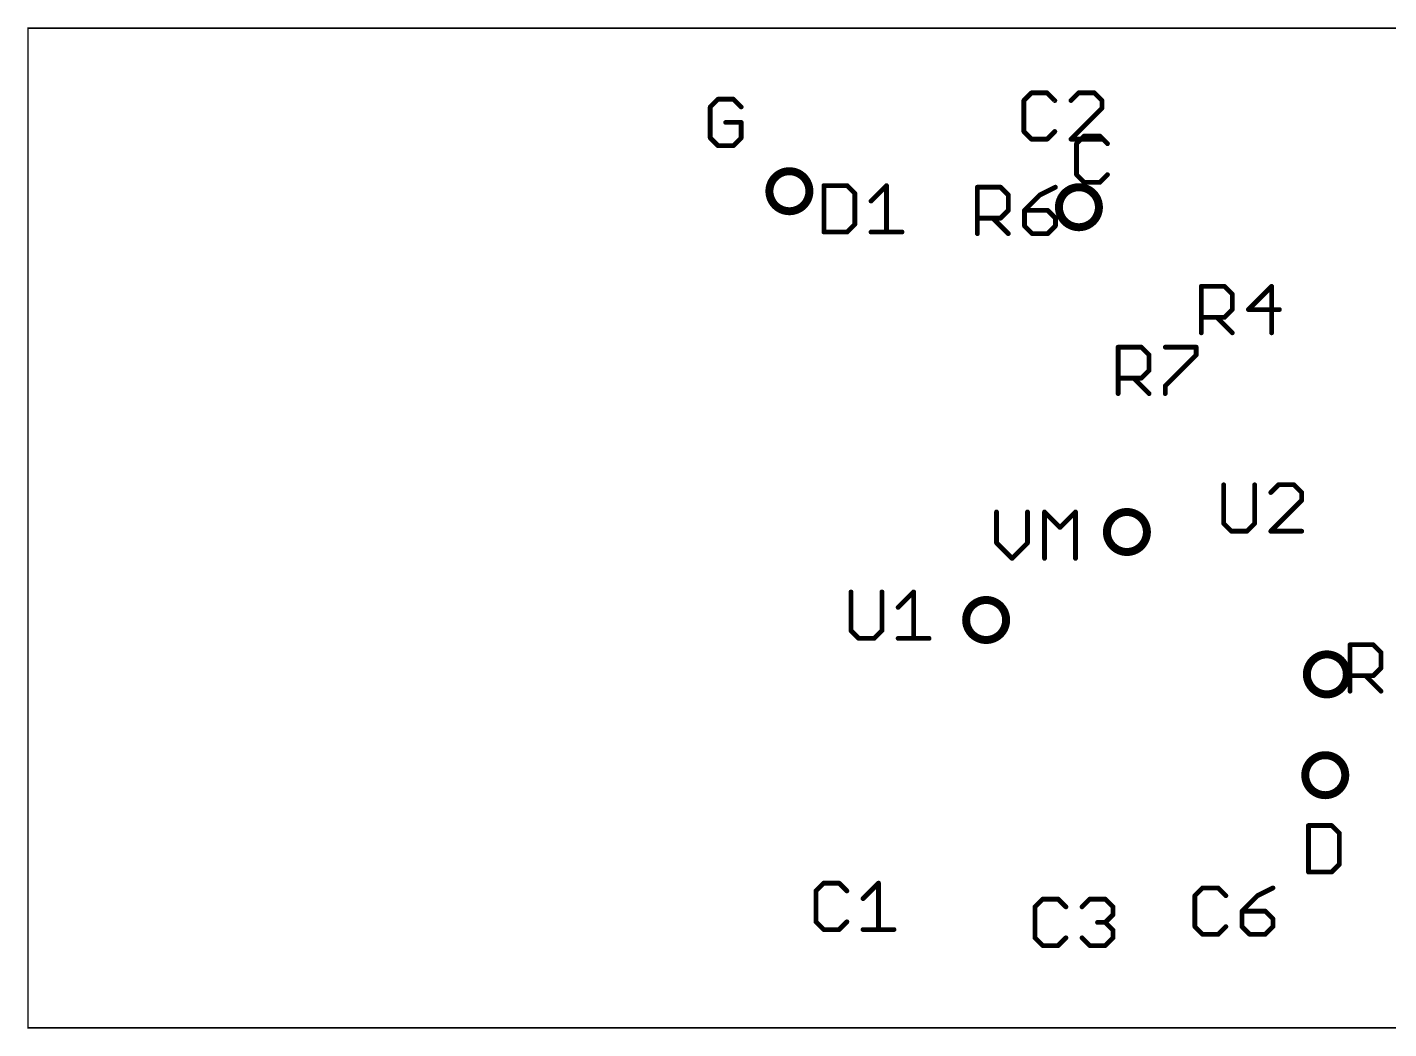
# Model space of a CAD drawing. Extents: x 0 to 1.65, y 0 to 0.63.
# Drawn here: x -0.001 to 0.851, y -0.001 to 0.625 of the extents above; entities that cross this region are included whole.
import ezdxf

# ---------------------------------------------------------------- set-up
doc = ezdxf.new("R2010")
doc.units = 0
for name, color, linetype in [('100', 251, 'CONTINUOUS'), ('20', 178, 'CONTINUOUS'), ('25', 251, 'CONTINUOUS')]:
    doc.layers.add(name, color=color, linetype=linetype)

msp = doc.modelspace()

# ---------------------------------------------------------------- linework, layer by layer
at = {"layer": '100', "const_width": 0.005}
for points in [[(0.476, 0.5105, 1), (0.476, 0.5355, 1), (0.476, 0.5105)], [(0.657, 0.5005, 1), (0.657, 0.5255, 1), (0.657, 0.5005)], [(0.687, 0.2975, 1), (0.687, 0.3225, 1), (0.687, 0.2975)], [(0.599, 0.2425, 1), (0.599, 0.2675, 1), (0.599, 0.2425)], [(0.812, 0.2085, 1), (0.812, 0.2335, 1), (0.812, 0.2085)], [(0.811, 0.1455, 1), (0.811, 0.1705, 1), (0.811, 0.1455)]]:
    msp.add_lwpolyline(points, format="xyb", dxfattribs=at)
at = {"layer": '20', "const_width": 0.001}
for points in [[(1.65, 0.625), (0, 0.625)], [(0, 0.625), (0, 0)], [(0, 0), (1.65, 0)]]:
    msp.add_lwpolyline(points, dxfattribs=at)
at = {"layer": '20', "const_width": 0.0005}
for points in [[(0, 0.62525, 1), (0, 0.62475)], [(0.00025, 0.625, 1), (-0.00025, 0.625)], [(0, 0.00025, 1), (0, -0.00025)], [(-0.00025, 0, 1), (0.00025, 0)]]:
    msp.add_lwpolyline(points, format="xyb", dxfattribs=at)
at = {"layer": '25', "const_width": 0.003}
for points in [[(0.431337, 0.580525), (0.4265, 0.575687)], [(0.441012, 0.580525), (0.431337, 0.580525)], [(0.44585, 0.575687), (0.441012, 0.580525)], [(0.627407, 0.584525), (0.62257, 0.579687)], [(0.62257, 0.579687), (0.62257, 0.560337)], [(0.637082, 0.584525), (0.627407, 0.584525)], [(0.641919, 0.579687), (0.637082, 0.584525)], [(0.656872, 0.584525), (0.652035, 0.579687)], [(0.666547, 0.584525), (0.656872, 0.584525)], [(0.671385, 0.579687), (0.666547, 0.584525)], [(0.671385, 0.57485), (0.671385, 0.579687)], [(0.4265, 0.575687), (0.4265, 0.556337)], [(0.652035, 0.5555), (0.671385, 0.57485)], [(0.44585, 0.566012), (0.436175, 0.566012)], [(0.44585, 0.556337), (0.44585, 0.566012)], [(0.62257, 0.560337), (0.627407, 0.5555)], [(0.637082, 0.5555), (0.641919, 0.560337)], [(0.4265, 0.556337), (0.431337, 0.5515)], [(0.441012, 0.5515), (0.44585, 0.556337)], [(0.627407, 0.5555), (0.637082, 0.5555)], [(0.671385, 0.5555), (0.652035, 0.5555)], [(0.660337, 0.557525), (0.6555, 0.552687)], [(0.6555, 0.552687), (0.6555, 0.533337)], [(0.670012, 0.557525), (0.660337, 0.557525)], [(0.67485, 0.552687), (0.670012, 0.557525)], [(0.431337, 0.5515), (0.441012, 0.5515)], [(0.49757, 0.526525), (0.49757, 0.4975)], [(0.512082, 0.526525), (0.49757, 0.526525)], [(0.516919, 0.521687), (0.512082, 0.526525)], [(0.527035, 0.51685), (0.53671, 0.526525)], [(0.53671, 0.526525), (0.53671, 0.4975)], [(0.6555, 0.533337), (0.660337, 0.5285)], [(0.660337, 0.5285), (0.670012, 0.5285)], [(0.670012, 0.5285), (0.67485, 0.533337)], [(0.516919, 0.502337), (0.516919, 0.521687)], [(0.5935, 0.4965), (0.5935, 0.525525)], [(0.5935, 0.525525), (0.608012, 0.525525)], [(0.608012, 0.525525), (0.61285, 0.520687)], [(0.61285, 0.520687), (0.61285, 0.511012)], [(0.63264, 0.520687), (0.622965, 0.511012)], [(0.642315, 0.525525), (0.63264, 0.520687)], [(0.61285, 0.511012), (0.608012, 0.506175)], [(0.622965, 0.511012), (0.622965, 0.501337)], [(0.637477, 0.511012), (0.622965, 0.511012)], [(0.642315, 0.506175), (0.637477, 0.511012)], [(0.512082, 0.4975), (0.516919, 0.502337)], [(0.608012, 0.506175), (0.5935, 0.506175)], [(0.603175, 0.506175), (0.61285, 0.4965)], [(0.622965, 0.501337), (0.627803, 0.4965)], [(0.637477, 0.4965), (0.642315, 0.501337)], [(0.642315, 0.501337), (0.642315, 0.506175)], [(0.49757, 0.4975), (0.512082, 0.4975)], [(0.527035, 0.4975), (0.546385, 0.4975)], [(0.627803, 0.4965), (0.637477, 0.4965)], [(0.7335, 0.4345), (0.7335, 0.463525)], [(0.7335, 0.463525), (0.748012, 0.463525)], [(0.748012, 0.463525), (0.75285, 0.458687)], [(0.75285, 0.458687), (0.75285, 0.449012)], [(0.777477, 0.463525), (0.762965, 0.449012)], [(0.777477, 0.4345), (0.777477, 0.463525)], [(0.748012, 0.444175), (0.7335, 0.444175)], [(0.743175, 0.444175), (0.75285, 0.4345)], [(0.75285, 0.449012), (0.748012, 0.444175)], [(0.762965, 0.449012), (0.782315, 0.449012)], [(0.6815, 0.3965), (0.6815, 0.425525)], [(0.6815, 0.425525), (0.696012, 0.425525)], [(0.696012, 0.425525), (0.70085, 0.420687)], [(0.710965, 0.425525), (0.730315, 0.425525)], [(0.730315, 0.425525), (0.730315, 0.420687)], [(0.70085, 0.420687), (0.70085, 0.411012)], [(0.730315, 0.420687), (0.710965, 0.401337)], [(0.70085, 0.411012), (0.696012, 0.406175)], [(0.696012, 0.406175), (0.6815, 0.406175)], [(0.691175, 0.406175), (0.70085, 0.3965)], [(0.710965, 0.401337), (0.710965, 0.3965)], [(0.7475, 0.339525), (0.7475, 0.315337)], [(0.76685, 0.315337), (0.76685, 0.339525)], [(0.781803, 0.339525), (0.776965, 0.334687)], [(0.791477, 0.339525), (0.781803, 0.339525)], [(0.796315, 0.334687), (0.791477, 0.339525)], [(0.796315, 0.32985), (0.796315, 0.334687)], [(0.6055, 0.322525), (0.6055, 0.303175)], [(0.62485, 0.303175), (0.62485, 0.322525)], [(0.6355, 0.2935), (0.6355, 0.322525)], [(0.6355, 0.322525), (0.645175, 0.31285)], [(0.645175, 0.31285), (0.65485, 0.322525)], [(0.65485, 0.322525), (0.65485, 0.2935)], [(0.776965, 0.3105), (0.796315, 0.32985)], [(0.7475, 0.315337), (0.752337, 0.3105)], [(0.762012, 0.3105), (0.76685, 0.315337)], [(0.752337, 0.3105), (0.762012, 0.3105)], [(0.796315, 0.3105), (0.776965, 0.3105)], [(0.6055, 0.303175), (0.615175, 0.2935)], [(0.615175, 0.2935), (0.62485, 0.303175)], [(0.5145, 0.272525), (0.5145, 0.248337)], [(0.53385, 0.248337), (0.53385, 0.272525)], [(0.543965, 0.26285), (0.55364, 0.272525)], [(0.55364, 0.272525), (0.55364, 0.2435)], [(0.5145, 0.248337), (0.519337, 0.2435)], [(0.529012, 0.2435), (0.53385, 0.248337)], [(0.519337, 0.2435), (0.529012, 0.2435)], [(0.543965, 0.2435), (0.563315, 0.2435)], [(0.8265, 0.2105), (0.8265, 0.239525)], [(0.8265, 0.239525), (0.841012, 0.239525)], [(0.841012, 0.239525), (0.84585, 0.234687)], [(0.84585, 0.234687), (0.84585, 0.225012)], [(0.841012, 0.220175), (0.8265, 0.220175)], [(0.836175, 0.220175), (0.84585, 0.2105)], [(0.84585, 0.225012), (0.841012, 0.220175)], [(0.8005, 0.126525), (0.8005, 0.0975)], [(0.815012, 0.126525), (0.8005, 0.126525)], [(0.81985, 0.121687), (0.815012, 0.126525)], [(0.81985, 0.102337), (0.81985, 0.121687)], [(0.815012, 0.0975), (0.81985, 0.102337)], [(0.8005, 0.0975), (0.815012, 0.0975)], [(0.497407, 0.090525), (0.49257, 0.085687)], [(0.49257, 0.085687), (0.49257, 0.066337)], [(0.507082, 0.090525), (0.497407, 0.090525)], [(0.511919, 0.085687), (0.507082, 0.090525)], [(0.522035, 0.08085), (0.53171, 0.090525)], [(0.53171, 0.090525), (0.53171, 0.0615)], [(0.734337, 0.087525), (0.7295, 0.082687)], [(0.744012, 0.087525), (0.734337, 0.087525)], [(0.74885, 0.082687), (0.744012, 0.087525)], [(0.778315, 0.087525), (0.76864, 0.082687)], [(0.634337, 0.080525), (0.6295, 0.075687)], [(0.6295, 0.075687), (0.6295, 0.056337)], [(0.644012, 0.080525), (0.634337, 0.080525)], [(0.64885, 0.075687), (0.644012, 0.080525)], [(0.658965, 0.075687), (0.663803, 0.080525)], [(0.663803, 0.080525), (0.673477, 0.080525)], [(0.673477, 0.080525), (0.678315, 0.075687)], [(0.678315, 0.075687), (0.678315, 0.07085)], [(0.7295, 0.082687), (0.7295, 0.063337)], [(0.76864, 0.082687), (0.758965, 0.073012)], [(0.678315, 0.07085), (0.673477, 0.066012)], [(0.758965, 0.073012), (0.758965, 0.063337)], [(0.773477, 0.073012), (0.758965, 0.073012)], [(0.778315, 0.068175), (0.773477, 0.073012)], [(0.778315, 0.063337), (0.778315, 0.068175)], [(0.49257, 0.066337), (0.497407, 0.0615)], [(0.497407, 0.0615), (0.507082, 0.0615)], [(0.507082, 0.0615), (0.511919, 0.066337)], [(0.522035, 0.0615), (0.541385, 0.0615)], [(0.673477, 0.066012), (0.66864, 0.066012)], [(0.673477, 0.066012), (0.678315, 0.061175)], [(0.678315, 0.061175), (0.678315, 0.056337)], [(0.7295, 0.063337), (0.734337, 0.0585)], [(0.734337, 0.0585), (0.744012, 0.0585)], [(0.744012, 0.0585), (0.74885, 0.063337)], [(0.758965, 0.063337), (0.763803, 0.0585)], [(0.763803, 0.0585), (0.773477, 0.0585)], [(0.773477, 0.0585), (0.778315, 0.063337)], [(0.6295, 0.056337), (0.634337, 0.0515)], [(0.634337, 0.0515), (0.644012, 0.0515)], [(0.644012, 0.0515), (0.64885, 0.056337)], [(0.663803, 0.0515), (0.658965, 0.056337)], [(0.673477, 0.0515), (0.663803, 0.0515)], [(0.678315, 0.056337), (0.673477, 0.0515)]]:
    msp.add_lwpolyline(points, dxfattribs=at)
at = {"layer": '25', "const_width": 0.0015}
for points in [[(0.431337, 0.581275, 1), (0.431337, 0.579775)], [(0.431868, 0.579994, 1), (0.430807, 0.581055)], [(0.441543, 0.581055, 1), (0.440482, 0.579994)], [(0.441012, 0.579775, 1), (0.441012, 0.581275)], [(0.622039, 0.580218, 1), (0.6231, 0.579157)], [(0.62332, 0.579687, 1), (0.62182, 0.579687)], [(0.627407, 0.585275, 1), (0.627407, 0.583775)], [(0.627937, 0.583994, 1), (0.626877, 0.585055)], [(0.637612, 0.585055, 1), (0.636552, 0.583994)], [(0.637082, 0.583775, 1), (0.637082, 0.585275)], [(0.641389, 0.579157, 1), (0.64245, 0.580218)], [(0.651504, 0.580218, 1), (0.652565, 0.579157)], [(0.656872, 0.585275, 1), (0.656872, 0.583775)], [(0.657403, 0.583994, 1), (0.656342, 0.585055)], [(0.667077, 0.585055, 1), (0.666017, 0.583994)], [(0.666547, 0.583775, 1), (0.666547, 0.585275)], [(0.672135, 0.579687, 1), (0.670635, 0.579687)], [(0.670854, 0.579157, 1), (0.671915, 0.580218)], [(0.42725, 0.575687, 1), (0.42575, 0.575687)], [(0.42597, 0.576218, 1), (0.42703, 0.575157)], [(0.445319, 0.575157, 1), (0.44638, 0.576218)], [(0.670635, 0.57485, 1), (0.672135, 0.57485)], [(0.671915, 0.574319, 1), (0.670854, 0.57538)], [(0.436175, 0.566762, 1), (0.436175, 0.565262)], [(0.4466, 0.566012, 1), (0.4451, 0.566012)], [(0.44585, 0.565262, 1), (0.44585, 0.566762)], [(0.6231, 0.560868, 1), (0.622039, 0.559807)], [(0.64245, 0.559807, 1), (0.641389, 0.560868)], [(0.42703, 0.556868, 1), (0.42597, 0.555807)], [(0.42575, 0.556337, 1), (0.42725, 0.556337)], [(0.4451, 0.556337, 1), (0.4466, 0.556337)], [(0.44638, 0.555807, 1), (0.445319, 0.556868)], [(0.62182, 0.560337, 1), (0.62332, 0.560337)], [(0.627407, 0.55625, 1), (0.627407, 0.55475)], [(0.626877, 0.55497, 1), (0.627937, 0.55603)], [(0.636552, 0.55603, 1), (0.637612, 0.55497)], [(0.637082, 0.55475, 1), (0.637082, 0.55625)], [(0.652035, 0.55625, 1), (0.652035, 0.55475)], [(0.651504, 0.55603, 1), (0.652565, 0.55497)], [(0.65625, 0.552687, 1), (0.65475, 0.552687)], [(0.65497, 0.553218, 1), (0.65603, 0.552157)], [(0.660337, 0.558275, 1), (0.660337, 0.556775)], [(0.660868, 0.556994, 1), (0.659807, 0.558055)], [(0.670543, 0.558055, 1), (0.669482, 0.556994)], [(0.670012, 0.556775, 1), (0.670012, 0.558275)], [(0.671385, 0.55475, 1), (0.671385, 0.55625)], [(0.674319, 0.552157, 1), (0.67538, 0.553218)], [(0.431337, 0.55225, 1), (0.431337, 0.55075)], [(0.430807, 0.55097, 1), (0.431868, 0.55203)], [(0.440482, 0.55203, 1), (0.441543, 0.55097)], [(0.441012, 0.55075, 1), (0.441012, 0.55225)], [(0.49832, 0.526525, 1), (0.49682, 0.526525)], [(0.49757, 0.527275, 1), (0.49757, 0.525775)], [(0.512612, 0.527055, 1), (0.511552, 0.525994)], [(0.512082, 0.525775, 1), (0.512082, 0.527275)], [(0.53746, 0.526525, 1), (0.53596, 0.526525)], [(0.53724, 0.525994, 1), (0.536179, 0.527055)], [(0.65603, 0.533868, 1), (0.65497, 0.532807)], [(0.65475, 0.533337, 1), (0.65625, 0.533337)], [(0.660337, 0.52925, 1), (0.660337, 0.52775)], [(0.659807, 0.52797, 1), (0.660868, 0.52903)], [(0.669482, 0.52903, 1), (0.670543, 0.52797)], [(0.670012, 0.52775, 1), (0.670012, 0.52925)], [(0.67538, 0.532807, 1), (0.674319, 0.533868)], [(0.517669, 0.521687, 1), (0.516169, 0.521687)], [(0.516389, 0.521157, 1), (0.51745, 0.522218)], [(0.59425, 0.525525, 1), (0.59275, 0.525525)], [(0.5935, 0.526275, 1), (0.5935, 0.524775)], [(0.608543, 0.526055, 1), (0.607482, 0.524994)], [(0.608012, 0.524775, 1), (0.608012, 0.526275)], [(0.6136, 0.520687, 1), (0.6121, 0.520687)], [(0.612319, 0.520157, 1), (0.61338, 0.521218)], [(0.632305, 0.521358, 1), (0.632975, 0.520016)], [(0.63317, 0.520157, 1), (0.63211, 0.521218)], [(0.64265, 0.524854, 1), (0.64198, 0.526196)], [(0.526504, 0.51738, 1), (0.527565, 0.516319)], [(0.6121, 0.511012, 1), (0.6136, 0.511012)], [(0.61338, 0.510482, 1), (0.612319, 0.511543)], [(0.623715, 0.511012, 1), (0.622215, 0.511012)], [(0.622965, 0.511762, 1), (0.622965, 0.510262)], [(0.622435, 0.511543, 1), (0.623496, 0.510482)], [(0.638008, 0.511543, 1), (0.636947, 0.510482)], [(0.637477, 0.510262, 1), (0.637477, 0.511762)], [(0.516169, 0.502337, 1), (0.517669, 0.502337)], [(0.51745, 0.501807, 1), (0.516389, 0.502868)], [(0.5935, 0.506925, 1), (0.5935, 0.505425)], [(0.603705, 0.506705, 1), (0.602645, 0.505644)], [(0.607482, 0.506705, 1), (0.608543, 0.505644)], [(0.608012, 0.505425, 1), (0.608012, 0.506925)], [(0.623496, 0.501868, 1), (0.622435, 0.500807)], [(0.643065, 0.506175, 1), (0.641565, 0.506175)], [(0.641785, 0.505644, 1), (0.642845, 0.506705)], [(0.642845, 0.500807, 1), (0.641785, 0.501868)], [(0.49757, 0.49825, 1), (0.49757, 0.49675)], [(0.49682, 0.4975, 1), (0.49832, 0.4975)], [(0.511552, 0.49803, 1), (0.512612, 0.49697)], [(0.512082, 0.49675, 1), (0.512082, 0.49825)], [(0.527035, 0.49825, 1), (0.527035, 0.49675)], [(0.53596, 0.4975, 1), (0.53746, 0.4975)], [(0.546385, 0.49675, 1), (0.546385, 0.49825)], [(0.59275, 0.4965, 1), (0.59425, 0.4965)], [(0.612319, 0.49597, 1), (0.61338, 0.49703)], [(0.622215, 0.501337, 1), (0.623715, 0.501337)], [(0.627803, 0.49725, 1), (0.627803, 0.49575)], [(0.627272, 0.49597, 1), (0.628333, 0.49703)], [(0.636947, 0.49703, 1), (0.638008, 0.49597)], [(0.637477, 0.49575, 1), (0.637477, 0.49725)], [(0.641565, 0.501337, 1), (0.643065, 0.501337)], [(0.73425, 0.463525, 1), (0.73275, 0.463525)], [(0.7335, 0.464275, 1), (0.7335, 0.462775)], [(0.748543, 0.464055, 1), (0.747482, 0.462994)], [(0.748012, 0.462775, 1), (0.748012, 0.464275)], [(0.7536, 0.458687, 1), (0.7521, 0.458687)], [(0.752319, 0.458157, 1), (0.75338, 0.459218)], [(0.778227, 0.463525, 1), (0.776727, 0.463525)], [(0.778008, 0.462994, 1), (0.776947, 0.464055)], [(0.7335, 0.444925, 1), (0.7335, 0.443425)], [(0.743705, 0.444705, 1), (0.742645, 0.443644)], [(0.747482, 0.444705, 1), (0.748543, 0.443644)], [(0.748012, 0.443425, 1), (0.748012, 0.444925)], [(0.7521, 0.449012, 1), (0.7536, 0.449012)], [(0.75338, 0.448482, 1), (0.752319, 0.449543)], [(0.762965, 0.449762, 1), (0.762965, 0.448262)], [(0.762435, 0.449543, 1), (0.763496, 0.448482)], [(0.782315, 0.448262, 1), (0.782315, 0.449762)], [(0.73275, 0.4345, 1), (0.73425, 0.4345)], [(0.752319, 0.43397, 1), (0.75338, 0.43503)], [(0.776727, 0.4345, 1), (0.778227, 0.4345)], [(0.68225, 0.425525, 1), (0.68075, 0.425525)], [(0.6815, 0.426275, 1), (0.6815, 0.424775)], [(0.696543, 0.426055, 1), (0.695482, 0.424994)], [(0.696012, 0.424775, 1), (0.696012, 0.426275)], [(0.710965, 0.426275, 1), (0.710965, 0.424775)], [(0.731065, 0.425525, 1), (0.729565, 0.425525)], [(0.730315, 0.424775, 1), (0.730315, 0.426275)], [(0.7016, 0.420687, 1), (0.7001, 0.420687)], [(0.700319, 0.420157, 1), (0.70138, 0.421218)], [(0.729565, 0.420687, 1), (0.731065, 0.420687)], [(0.730845, 0.420157, 1), (0.729785, 0.421218)], [(0.7001, 0.411012, 1), (0.7016, 0.411012)], [(0.70138, 0.410482, 1), (0.700319, 0.411543)], [(0.6815, 0.406925, 1), (0.6815, 0.405425)], [(0.691705, 0.406705, 1), (0.690645, 0.405644)], [(0.695482, 0.406705, 1), (0.696543, 0.405644)], [(0.696012, 0.405425, 1), (0.696012, 0.406925)], [(0.711715, 0.401337, 1), (0.710215, 0.401337)], [(0.710435, 0.401868, 1), (0.711496, 0.400807)], [(0.68075, 0.3965, 1), (0.68225, 0.3965)], [(0.700319, 0.39597, 1), (0.70138, 0.39703)], [(0.710215, 0.3965, 1), (0.711715, 0.3965)], [(0.74825, 0.339525, 1), (0.74675, 0.339525)], [(0.7676, 0.339525, 1), (0.7661, 0.339525)], [(0.781803, 0.340275, 1), (0.781803, 0.338775)], [(0.782333, 0.338994, 1), (0.781272, 0.340055)], [(0.792008, 0.340055, 1), (0.790947, 0.338994)], [(0.791477, 0.338775, 1), (0.791477, 0.340275)], [(0.776435, 0.335218, 1), (0.777496, 0.334157)], [(0.797065, 0.334687, 1), (0.795565, 0.334687)], [(0.795785, 0.334157, 1), (0.796845, 0.335218)], [(0.60625, 0.322525, 1), (0.60475, 0.322525)], [(0.6256, 0.322525, 1), (0.6241, 0.322525)], [(0.63625, 0.322525, 1), (0.63475, 0.322525)], [(0.63603, 0.323055, 1), (0.63497, 0.321994)], [(0.6556, 0.322525, 1), (0.6541, 0.322525)], [(0.65538, 0.321994, 1), (0.654319, 0.323055)], [(0.795565, 0.32985, 1), (0.797065, 0.32985)], [(0.796845, 0.329319, 1), (0.795785, 0.33038)], [(0.74803, 0.315868, 1), (0.74697, 0.314807)], [(0.74675, 0.315337, 1), (0.74825, 0.315337)], [(0.7661, 0.315337, 1), (0.7676, 0.315337)], [(0.76738, 0.314807, 1), (0.766319, 0.315868)], [(0.644644, 0.31338, 1), (0.645705, 0.312319)], [(0.644644, 0.312319, 1), (0.645705, 0.31338)], [(0.752337, 0.31125, 1), (0.752337, 0.30975)], [(0.751807, 0.30997, 1), (0.752868, 0.31103)], [(0.761482, 0.31103, 1), (0.762543, 0.30997)], [(0.762012, 0.30975, 1), (0.762012, 0.31125)], [(0.776965, 0.31125, 1), (0.776965, 0.30975)], [(0.776435, 0.31103, 1), (0.777496, 0.30997)], [(0.796315, 0.30975, 1), (0.796315, 0.31125)], [(0.60603, 0.303705, 1), (0.60497, 0.302644)], [(0.60475, 0.303175, 1), (0.60625, 0.303175)], [(0.6241, 0.303175, 1), (0.6256, 0.303175)], [(0.62538, 0.302644, 1), (0.624319, 0.303705)], [(0.614645, 0.29403, 1), (0.615705, 0.29297)], [(0.614644, 0.29297, 1), (0.615705, 0.29403)], [(0.63475, 0.2935, 1), (0.63625, 0.2935)], [(0.6541, 0.2935, 1), (0.6556, 0.2935)], [(0.51525, 0.272525, 1), (0.51375, 0.272525)], [(0.5346, 0.272525, 1), (0.5331, 0.272525)], [(0.55439, 0.272525, 1), (0.55289, 0.272525)], [(0.55417, 0.271994, 1), (0.55311, 0.273055)], [(0.543435, 0.26338, 1), (0.544496, 0.262319)], [(0.51503, 0.248868, 1), (0.51397, 0.247807)], [(0.51375, 0.248337, 1), (0.51525, 0.248337)], [(0.5331, 0.248337, 1), (0.5346, 0.248337)], [(0.53438, 0.247807, 1), (0.533319, 0.248868)], [(0.519337, 0.24425, 1), (0.519337, 0.24275)], [(0.518807, 0.24297, 1), (0.519868, 0.24403)], [(0.528482, 0.24403, 1), (0.529543, 0.24297)], [(0.529012, 0.24275, 1), (0.529012, 0.24425)], [(0.543965, 0.24425, 1), (0.543965, 0.24275)], [(0.55289, 0.2435, 1), (0.55439, 0.2435)], [(0.563315, 0.24275, 1), (0.563315, 0.24425)], [(0.82725, 0.239525, 1), (0.82575, 0.239525)], [(0.8265, 0.240275, 1), (0.8265, 0.238775)], [(0.841543, 0.240055, 1), (0.840482, 0.238994)], [(0.841012, 0.238775, 1), (0.841012, 0.240275)], [(0.8466, 0.234687, 1), (0.8451, 0.234687)], [(0.845319, 0.234157, 1), (0.84638, 0.235218)], [(0.8265, 0.220925, 1), (0.8265, 0.219425)], [(0.836705, 0.220705, 1), (0.835645, 0.219644)], [(0.840482, 0.220705, 1), (0.841543, 0.219644)], [(0.841012, 0.219425, 1), (0.841012, 0.220925)], [(0.8451, 0.225012, 1), (0.8466, 0.225012)], [(0.84638, 0.224482, 1), (0.845319, 0.225543)], [(0.82575, 0.2105, 1), (0.82725, 0.2105)], [(0.845319, 0.20997, 1), (0.84638, 0.21103)], [(0.80125, 0.126525, 1), (0.79975, 0.126525)], [(0.8005, 0.127275, 1), (0.8005, 0.125775)], [(0.815543, 0.127055, 1), (0.814482, 0.125994)], [(0.815012, 0.125775, 1), (0.815012, 0.127275)], [(0.8206, 0.121687, 1), (0.8191, 0.121687)], [(0.819319, 0.121157, 1), (0.82038, 0.122218)], [(0.8191, 0.102337, 1), (0.8206, 0.102337)], [(0.82038, 0.101807, 1), (0.819319, 0.102868)], [(0.8005, 0.09825, 1), (0.8005, 0.09675)], [(0.79975, 0.0975, 1), (0.80125, 0.0975)], [(0.814482, 0.09803, 1), (0.815543, 0.09697)], [(0.815012, 0.09675, 1), (0.815012, 0.09825)], [(0.492039, 0.086218, 1), (0.4931, 0.085157)], [(0.49332, 0.085687, 1), (0.49182, 0.085687)], [(0.497407, 0.091275, 1), (0.497407, 0.089775)], [(0.497937, 0.089994, 1), (0.496877, 0.091055)], [(0.507612, 0.091055, 1), (0.506552, 0.089994)], [(0.507082, 0.089775, 1), (0.507082, 0.091275)], [(0.511389, 0.085157, 1), (0.51245, 0.086218)], [(0.53246, 0.090525, 1), (0.53096, 0.090525)], [(0.53224, 0.089994, 1), (0.531179, 0.091055)], [(0.734337, 0.088275, 1), (0.734337, 0.086775)], [(0.734868, 0.086994, 1), (0.733807, 0.088055)], [(0.744543, 0.088055, 1), (0.743482, 0.086994)], [(0.744012, 0.086775, 1), (0.744012, 0.088275)], [(0.77865, 0.086854, 1), (0.77798, 0.088196)], [(0.521504, 0.08138, 1), (0.522565, 0.080319)], [(0.63025, 0.075687, 1), (0.62875, 0.075687)], [(0.62897, 0.076218, 1), (0.63003, 0.075157)], [(0.634337, 0.081275, 1), (0.634337, 0.079775)], [(0.634868, 0.079994, 1), (0.633807, 0.081055)], [(0.644543, 0.081055, 1), (0.643482, 0.079994)], [(0.644012, 0.079775, 1), (0.644012, 0.081275)], [(0.648319, 0.075157, 1), (0.64938, 0.076218)], [(0.658435, 0.076218, 1), (0.659496, 0.075157)], [(0.663803, 0.081275, 1), (0.663803, 0.079775)], [(0.664333, 0.079994, 1), (0.663272, 0.081055)], [(0.674008, 0.081055, 1), (0.672947, 0.079994)], [(0.673477, 0.079775, 1), (0.673477, 0.081275)], [(0.679065, 0.075687, 1), (0.677565, 0.075687)], [(0.677785, 0.075157, 1), (0.678845, 0.076218)], [(0.73025, 0.082687, 1), (0.72875, 0.082687)], [(0.72897, 0.083218, 1), (0.73003, 0.082157)], [(0.748319, 0.082157, 1), (0.74938, 0.083218)], [(0.768305, 0.083358, 1), (0.768975, 0.082016)], [(0.76917, 0.082157, 1), (0.76811, 0.083218)], [(0.677565, 0.07085, 1), (0.679065, 0.07085)], [(0.678845, 0.070319, 1), (0.677785, 0.07138)], [(0.759715, 0.073012, 1), (0.758215, 0.073012)], [(0.758965, 0.073762, 1), (0.758965, 0.072262)], [(0.758435, 0.073543, 1), (0.759496, 0.072482)], [(0.774008, 0.073543, 1), (0.772947, 0.072482)], [(0.773477, 0.072262, 1), (0.773477, 0.073762)], [(0.779065, 0.068175, 1), (0.777565, 0.068175)], [(0.777785, 0.067644, 1), (0.778845, 0.068705)], [(0.4931, 0.066868, 1), (0.492039, 0.065807)], [(0.49182, 0.066337, 1), (0.49332, 0.066337)], [(0.497407, 0.06225, 1), (0.497407, 0.06075)], [(0.496877, 0.06097, 1), (0.497937, 0.06203)], [(0.506552, 0.06203, 1), (0.507612, 0.06097)], [(0.507082, 0.06075, 1), (0.507082, 0.06225)], [(0.51245, 0.065807, 1), (0.511389, 0.066868)], [(0.522035, 0.06225, 1), (0.522035, 0.06075)], [(0.53096, 0.0615, 1), (0.53246, 0.0615)], [(0.541385, 0.06075, 1), (0.541385, 0.06225)], [(0.66864, 0.066762, 1), (0.66864, 0.065262)], [(0.674008, 0.066543, 1), (0.672947, 0.065482)], [(0.672947, 0.066543, 1), (0.674008, 0.065482)], [(0.673477, 0.065262, 1), (0.673477, 0.066762)], [(0.679065, 0.061175, 1), (0.677565, 0.061175)], [(0.677785, 0.060644, 1), (0.678845, 0.061705)], [(0.73003, 0.063868, 1), (0.72897, 0.062807)], [(0.72875, 0.063337, 1), (0.73025, 0.063337)], [(0.734337, 0.05925, 1), (0.734337, 0.05775)], [(0.733807, 0.05797, 1), (0.734868, 0.05903)], [(0.743482, 0.05903, 1), (0.744543, 0.05797)], [(0.744012, 0.05775, 1), (0.744012, 0.05925)], [(0.74938, 0.062807, 1), (0.748319, 0.063868)], [(0.759496, 0.063868, 1), (0.758435, 0.062807)], [(0.758215, 0.063337, 1), (0.759715, 0.063337)], [(0.763803, 0.05925, 1), (0.763803, 0.05775)], [(0.763272, 0.05797, 1), (0.764333, 0.05903)], [(0.772947, 0.05903, 1), (0.774008, 0.05797)], [(0.773477, 0.05775, 1), (0.773477, 0.05925)], [(0.777565, 0.063337, 1), (0.779065, 0.063337)], [(0.778845, 0.062807, 1), (0.777785, 0.063868)], [(0.63003, 0.056868, 1), (0.62897, 0.055807)], [(0.62875, 0.056337, 1), (0.63025, 0.056337)], [(0.634337, 0.05225, 1), (0.634337, 0.05075)], [(0.633807, 0.05097, 1), (0.634868, 0.05203)], [(0.643482, 0.05203, 1), (0.644543, 0.05097)], [(0.644012, 0.05075, 1), (0.644012, 0.05225)], [(0.64938, 0.055807, 1), (0.648319, 0.056868)], [(0.659496, 0.056868, 1), (0.658435, 0.055807)], [(0.663803, 0.05225, 1), (0.663803, 0.05075)], [(0.663272, 0.05097, 1), (0.664333, 0.05203)], [(0.672947, 0.05203, 1), (0.674008, 0.05097)], [(0.673477, 0.05075, 1), (0.673477, 0.05225)], [(0.677565, 0.056337, 1), (0.679065, 0.056337)], [(0.678845, 0.055807, 1), (0.677785, 0.056868)]]:
    msp.add_lwpolyline(points, format="xyb", dxfattribs=at)

doc.saveas('drawing.dxf')
